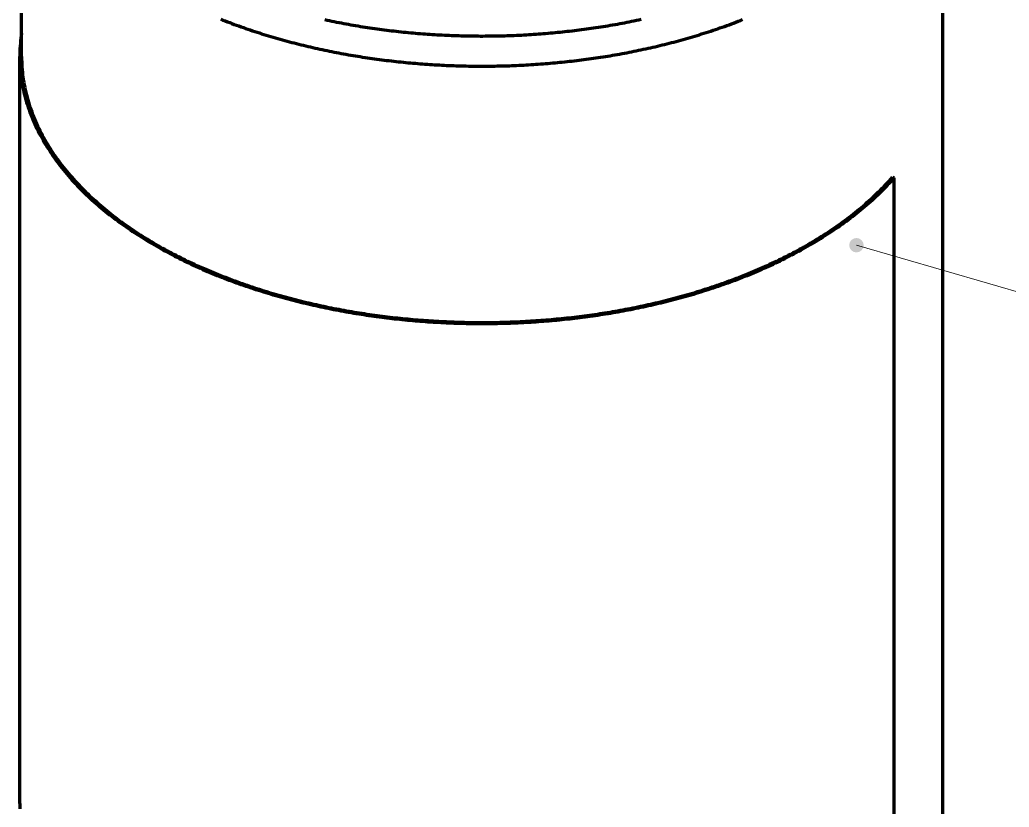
# Model space of a CAD drawing. Header units: millimetres. Extents: x 0 to 594, y 0 to 420.
# Drawn here: x 205.3 to 287.4, y 131.9 to 197.4 of the extents above; entities that cross this region are included whole.
import ezdxf

# ---------------------------------------------------------------- set-up
doc = ezdxf.new("R2010")
doc.units = ezdxf.units.MM
doc.layers.add('01-VISIBLE', color=7, linetype='CONTINUOUS', lineweight=70)
doc.layers.add('08-FINA', color=5, linetype='CONTINUOUS', lineweight=18)

msp = doc.modelspace()

# ---------------------------------------------------------------- hatches: boundary and pattern name
at = {"layer": '08-FINA'}
h = msp.add_hatch(color=7, dxfattribs=at)
h.dxf.hatch_style = 1
edge = h.paths.add_edge_path()
edge.add_arc((274.744, 178.63), 0.6, 0, 360)

# ---------------------------------------------------------------- linework, layer by layer
at = {"layer": '01-VISIBLE'}
for p, q in [((205.409, 194.295), (205.409, 215.588)), ((281.909, 86.465), (281.909, 215.588)), ((205.259, 132.253), (205.259, 194.295)), ((277.74, 184.269), (277.873, 184.23)), ((277.873, 122.188), (277.873, 184.23))]:
    msp.add_line(p, q, dxfattribs=at)
for points in [[(221.948, 197.407), (222.134, 197.333), (222.321, 197.26), (222.508, 197.188), (222.695, 197.116), (222.883, 197.046), (223.07, 196.976), (223.259, 196.907), (223.447, 196.839), (223.636, 196.772), (223.825, 196.705), (224.014, 196.639), (224.204, 196.574), (224.393, 196.51), (224.583, 196.446), (224.774, 196.384), (224.964, 196.322), (225.155, 196.26), (225.346, 196.2), (225.537, 196.14), (225.729, 196.081), (225.921, 196.022), (226.113, 195.965), (226.305, 195.908), (226.497, 195.852), (226.69, 195.796), (226.883, 195.742), (227.076, 195.688), (227.269, 195.634), (227.462, 195.582), (227.656, 195.53), (227.849, 195.479), (228.043, 195.428), (228.238, 195.379), (228.432, 195.33), (228.626, 195.281), (228.821, 195.234), (229.016, 195.187), (229.211, 195.14), (229.406, 195.095), (229.601, 195.05), (229.797, 195.005), (229.992, 194.962), (230.188, 194.919), (230.384, 194.877), (230.58, 194.835), (230.776, 194.794), (230.973, 194.754), (231.169, 194.715), (231.366, 194.676), (231.562, 194.638), (231.759, 194.6), (231.956, 194.563), (232.153, 194.527), (232.35, 194.491), (232.548, 194.456), (232.745, 194.422), (232.943, 194.389), (233.141, 194.356), (233.338, 194.323), (233.536, 194.292), (233.734, 194.261), (233.932, 194.23), (234.13, 194.2), (234.329, 194.171), (234.527, 194.143), (234.726, 194.115), (234.924, 194.088), (235.123, 194.061), (235.321, 194.035), (235.52, 194.01), (235.719, 193.985), (235.918, 193.961), (236.117, 193.938), (236.316, 193.915), (236.515, 193.893), (236.715, 193.871), (236.914, 193.85), (237.113, 193.83), (237.313, 193.81), (237.512, 193.791), (237.712, 193.773), (237.911, 193.755), (238.111, 193.738), (238.311, 193.721), (238.511, 193.705), (238.71, 193.69), (238.91, 193.675), (239.11, 193.661), (239.31, 193.647), (239.51, 193.635), (239.71, 193.622), (239.91, 193.611), (240.11, 193.599), (240.31, 193.589), (240.511, 193.579), (240.711, 193.57), (240.911, 193.561), (241.111, 193.553), (241.311, 193.546), (241.512, 193.539), (241.712, 193.533), (241.912, 193.527), (242.113, 193.522), (242.313, 193.518), (242.513, 193.514), (242.714, 193.511), (242.914, 193.508), (243.115, 193.506), (243.315, 193.505), (243.515, 193.504), (243.716, 193.504), (243.916, 193.505), (244.117, 193.506), (244.317, 193.508), (244.517, 193.51), (244.718, 193.513), (244.918, 193.516), (245.119, 193.52), (245.319, 193.525), (245.519, 193.53), (245.72, 193.536), (245.92, 193.543), (246.12, 193.55), (246.32, 193.558), (246.521, 193.566), (246.721, 193.575), (246.921, 193.585), (247.121, 193.595), (247.321, 193.606), (247.521, 193.617), (247.721, 193.629), (247.921, 193.642), (248.121, 193.655), (248.321, 193.669), (248.521, 193.683), (248.721, 193.698), (248.921, 193.714), (249.12, 193.731), (249.32, 193.747), (249.52, 193.765), (249.719, 193.783), (249.919, 193.802), (250.118, 193.821), (250.318, 193.841), (250.517, 193.862), (250.716, 193.883), (250.916, 193.905), (251.115, 193.928), (251.314, 193.951), (251.513, 193.975), (251.712, 193.999), (251.91, 194.024), (252.109, 194.05), (252.308, 194.076), (252.506, 194.103), (252.705, 194.131), (252.903, 194.159), (253.102, 194.188), (253.3, 194.217), (253.498, 194.247), (253.696, 194.278), (253.894, 194.31), (254.092, 194.342), (254.29, 194.374), (254.487, 194.408), (254.685, 194.442), (254.882, 194.476), (255.079, 194.512), (255.276, 194.548), (255.474, 194.584), (255.67, 194.621), (255.867, 194.659), (256.064, 194.698), (256.26, 194.737), (256.457, 194.777), (256.653, 194.818), (256.849, 194.859), (257.045, 194.901), (257.241, 194.943), (257.437, 194.987), (257.632, 195.031), (257.828, 195.075), (258.023, 195.121), (258.218, 195.166), (258.413, 195.213), (258.607, 195.261), (258.802, 195.309), (258.996, 195.357), (259.191, 195.407), (259.385, 195.457), (259.578, 195.508), (259.772, 195.559), (259.966, 195.612), (260.159, 195.665), (260.352, 195.718), (260.545, 195.773), (260.737, 195.828), (260.93, 195.884), (261.122, 195.94), (261.314, 195.998), (261.506, 196.056), (261.698, 196.114), (261.889, 196.174), (262.08, 196.234), (262.271, 196.295), (262.462, 196.357), (262.652, 196.419), (262.842, 196.482), (263.032, 196.546), (263.222, 196.611), (263.411, 196.677), (263.6, 196.743), (263.789, 196.81), (263.978, 196.878), (264.166, 196.946), (264.354, 197.016), (264.542, 197.086), (264.729, 197.157), (264.916, 197.229), (265.103, 197.301), (265.29, 197.375)], [(230.594, 197.366), (230.79, 197.324), (230.986, 197.283), (231.182, 197.243), (231.379, 197.203), (231.575, 197.164), (231.772, 197.125), (231.969, 197.088), (232.166, 197.051), (232.363, 197.014), (232.56, 196.979), (232.757, 196.944), (232.955, 196.909), (233.152, 196.876), (233.35, 196.843), (233.548, 196.81), (233.746, 196.779), (233.944, 196.748), (234.142, 196.717), (234.34, 196.687), (234.538, 196.658), (234.737, 196.63), (234.935, 196.602), (235.134, 196.575), (235.333, 196.549), (235.531, 196.523), (235.73, 196.497), (235.929, 196.473), (236.128, 196.449), (236.327, 196.426), (236.526, 196.403), (236.725, 196.381), (236.925, 196.36), (237.124, 196.339), (237.323, 196.319), (237.523, 196.3), (237.722, 196.281), (237.922, 196.263), (238.122, 196.245), (238.321, 196.228), (238.521, 196.212), (238.721, 196.196), (238.921, 196.181), (239.121, 196.167), (239.321, 196.153), (239.521, 196.14), (239.721, 196.127), (239.921, 196.115), (240.121, 196.104), (240.321, 196.093), (240.521, 196.083), (240.721, 196.074), (240.922, 196.065), (241.122, 196.057), (241.322, 196.049), (241.522, 196.043), (241.723, 196.036), (241.923, 196.031), (242.123, 196.026), (242.324, 196.021), (242.524, 196.017), (242.725, 196.014), (242.925, 196.012), (243.125, 196.01), (243.326, 196.008), (243.526, 196.007), (243.727, 196.007), (243.927, 196.008), (244.128, 196.009), (244.328, 196.011), (244.528, 196.013), (244.729, 196.016), (244.929, 196.02), (245.13, 196.024), (245.33, 196.029), (245.53, 196.034), (245.731, 196.04), (245.931, 196.047), (246.131, 196.055), (246.331, 196.062), (246.532, 196.071), (246.732, 196.08), (246.932, 196.09), (247.132, 196.101), (247.332, 196.112), (247.532, 196.123), (247.732, 196.136), (247.932, 196.149), (248.132, 196.162), (248.332, 196.176), (248.532, 196.191), (248.732, 196.207), (248.932, 196.223), (249.132, 196.239), (249.331, 196.257), (249.531, 196.275), (249.73, 196.293), (249.93, 196.313), (250.129, 196.333), (250.329, 196.353), (250.528, 196.374), (250.727, 196.396), (250.926, 196.418), (251.125, 196.441), (251.324, 196.465), (251.523, 196.489), (251.722, 196.514), (251.921, 196.54), (252.12, 196.566), (252.318, 196.593), (252.517, 196.621), (252.715, 196.649), (252.914, 196.678), (253.112, 196.707), (253.31, 196.738), (253.508, 196.769), (253.706, 196.8), (253.904, 196.832), (254.101, 196.865), (254.299, 196.898), (254.497, 196.933), (254.694, 196.967), (254.891, 197.003), (255.088, 197.039), (255.285, 197.076), (255.482, 197.113), (255.679, 197.151), (255.876, 197.19), (256.072, 197.23), (256.268, 197.27), (256.465, 197.311), (256.661, 197.352), (256.857, 197.395)], [(205.409, 196.252), (205.377, 196.036), (205.35, 195.82), (205.326, 195.603), (205.305, 195.385), (205.289, 195.168), (205.276, 194.95), (205.266, 194.731), (205.261, 194.513), (205.259, 194.295)], [(205.259, 194.295), (205.261, 194.08), (205.266, 193.866), (205.275, 193.652), (205.287, 193.438), (205.304, 193.225), (205.323, 193.011), (205.346, 192.798), (205.373, 192.586), (205.403, 192.373), (205.437, 192.162), (205.474, 191.951), (205.515, 191.74), (205.558, 191.531), (205.606, 191.322), (205.656, 191.113), (205.71, 190.906), (205.767, 190.699), (205.827, 190.494), (205.891, 190.289), (205.957, 190.085), (206.027, 189.883), (206.099, 189.681), (206.175, 189.481), (206.254, 189.281), (206.335, 189.083), (206.419, 188.886), (206.506, 188.69), (206.596, 188.496), (206.688, 188.302), (206.783, 188.11), (206.881, 187.919), (206.981, 187.73), (207.083, 187.542), (207.189, 187.355), (207.296, 187.17), (207.406, 186.986), (207.518, 186.803), (207.632, 186.622), (207.748, 186.442), (207.867, 186.263), (207.988, 186.086), (208.111, 185.911), (208.235, 185.736), (208.362, 185.564), (208.491, 185.392), (208.621, 185.222), (208.754, 185.054), (208.888, 184.887), (209.024, 184.721), (209.161, 184.557), (209.301, 184.394), (209.442, 184.233), (209.584, 184.073), (209.728, 183.914), (209.874, 183.757), (210.021, 183.601), (210.17, 183.447), (210.32, 183.294), (210.471, 183.142), (210.624, 182.992), (210.778, 182.843), (210.934, 182.696), (211.09, 182.55), (211.248, 182.405), (211.407, 182.261), (211.568, 182.119), (211.729, 181.978), (211.892, 181.839), (212.056, 181.701), (212.221, 181.564), (212.387, 181.428), (212.554, 181.294), (212.722, 181.161), (212.891, 181.03), (213.061, 180.899), (213.232, 180.77), (213.404, 180.642), (213.576, 180.515), (213.75, 180.39), (213.925, 180.266), (214.1, 180.143), (214.276, 180.021), (214.454, 179.9), (214.631, 179.781), (214.81, 179.662), (214.99, 179.545), (215.17, 179.429), (215.351, 179.315), (215.532, 179.201), (215.715, 179.088), (215.898, 178.977), (216.082, 178.867), (216.266, 178.758), (216.451, 178.65), (216.637, 178.543), (216.823, 178.437), (217.01, 178.332), (217.198, 178.229), (217.386, 178.126), (217.574, 178.024), (217.764, 177.924), (217.954, 177.825), (218.144, 177.726), (218.335, 177.629), (218.526, 177.533), (218.718, 177.437), (218.911, 177.343), (219.104, 177.25), (219.297, 177.157), (219.491, 177.066), (219.685, 176.976), (219.88, 176.887), (220.075, 176.798), (220.271, 176.711), (220.467, 176.625), (220.663, 176.539), (220.86, 176.455), (221.058, 176.371), (221.255, 176.289), (221.454, 176.207), (221.652, 176.126), (221.851, 176.047), (222.05, 175.968), (222.25, 175.89), (222.45, 175.813), (222.65, 175.737), (222.851, 175.662), (223.052, 175.587), (223.253, 175.514), (223.455, 175.441), (223.657, 175.37), (223.859, 175.299), (224.061, 175.229), (224.264, 175.16), (224.467, 175.092), (224.671, 175.025), (224.875, 174.958), (225.079, 174.892), (225.283, 174.828), (225.487, 174.764), (225.692, 174.701), (225.897, 174.639), (226.103, 174.577), (226.308, 174.517), (226.514, 174.457), (226.72, 174.398), (226.926, 174.34), (227.133, 174.283), (227.339, 174.226), (227.546, 174.171), (227.753, 174.116), (227.961, 174.062), (228.168, 174.008), (228.376, 173.956), (228.584, 173.904), (228.792, 173.853), (229.001, 173.803), (229.209, 173.754), (229.418, 173.705), (229.627, 173.658), (229.836, 173.611), (230.045, 173.564), (230.254, 173.519), (230.464, 173.474), (230.674, 173.43), (230.884, 173.387), (231.094, 173.345), (231.304, 173.303), (231.514, 173.262), (231.725, 173.222), (231.935, 173.183), (232.146, 173.144), (232.357, 173.106), (232.568, 173.069), (232.779, 173.033), (232.991, 172.997), (233.202, 172.962), (233.413, 172.928), (233.625, 172.895), (233.837, 172.862), (234.049, 172.83), (234.261, 172.799), (234.473, 172.768), (234.685, 172.738), (234.897, 172.709), (235.11, 172.681), (235.322, 172.653), (235.535, 172.626), (235.748, 172.6), (235.96, 172.575), (236.173, 172.55), (236.386, 172.526), (236.599, 172.502), (236.812, 172.48), (237.025, 172.458), (237.239, 172.437), (237.452, 172.416), (237.665, 172.396), (237.879, 172.377), (238.092, 172.359), (238.306, 172.341), (238.519, 172.324), (238.733, 172.308), (238.947, 172.292), (239.16, 172.277), (239.374, 172.263), (239.588, 172.249), (239.802, 172.237), (240.016, 172.224), (240.23, 172.213), (240.444, 172.202), (240.658, 172.192), (240.872, 172.183), (241.086, 172.174), (241.3, 172.166), (241.514, 172.159), (241.729, 172.152), (241.943, 172.147), (242.157, 172.141), (242.371, 172.137), (242.585, 172.133), (242.8, 172.13), (243.014, 172.128), (243.228, 172.126), (243.443, 172.125), (243.657, 172.124), (243.871, 172.125), (244.085, 172.126), (244.3, 172.128), (244.514, 172.13), (244.728, 172.133), (244.942, 172.137), (245.157, 172.141), (245.371, 172.146), (245.585, 172.152), (245.799, 172.159), (246.013, 172.166), (246.228, 172.174), (246.442, 172.183), (246.656, 172.192), (246.87, 172.202), (247.084, 172.213), (247.298, 172.224), (247.512, 172.236), (247.726, 172.249), (247.939, 172.263), (248.153, 172.277), (248.367, 172.292), (248.581, 172.307), (248.794, 172.324), (249.008, 172.341), (249.222, 172.358), (249.435, 172.377), (249.648, 172.396), (249.862, 172.416), (250.075, 172.436), (250.288, 172.457), (250.502, 172.479), (250.715, 172.502), (250.928, 172.525), (251.141, 172.549), (251.353, 172.574), (251.566, 172.6), (251.779, 172.626), (251.991, 172.653), (252.204, 172.68), (252.416, 172.709), (252.629, 172.738), (252.841, 172.768), (253.053, 172.798), (253.265, 172.829), (253.477, 172.861), (253.689, 172.894), (253.9, 172.927), (254.112, 172.962), (254.323, 172.997), (254.534, 173.032), (254.746, 173.069), (254.957, 173.106), (255.168, 173.144), (255.378, 173.182), (255.589, 173.222), (255.799, 173.262), (256.01, 173.303), (256.22, 173.344), (256.43, 173.387), (256.64, 173.43), (256.85, 173.474), (257.059, 173.518), (257.269, 173.564), (257.478, 173.61), (257.687, 173.657), (257.896, 173.705), (258.105, 173.753), (258.313, 173.802), (258.521, 173.852), (258.73, 173.903), (258.938, 173.955), (259.145, 174.007), (259.353, 174.061), (259.56, 174.115), (259.767, 174.169), (259.974, 174.225), (260.181, 174.282), (260.388, 174.339), (260.594, 174.397), (260.8, 174.456), (261.006, 174.516), (261.211, 174.576), (261.416, 174.637), (261.622, 174.7), (261.826, 174.763), (262.031, 174.827), (262.235, 174.891), (262.439, 174.957), (262.643, 175.023), (262.846, 175.091), (263.049, 175.159), (263.252, 175.228), (263.455, 175.298), (263.657, 175.368), (263.859, 175.44), (264.061, 175.512), (264.262, 175.586), (264.463, 175.66), (264.664, 175.735), (264.864, 175.811), (265.064, 175.888), (265.264, 175.966), (265.463, 176.045), (265.662, 176.125), (265.86, 176.206), (266.058, 176.287), (266.256, 176.37), (266.454, 176.453), (266.65, 176.538), (266.847, 176.623), (267.043, 176.709), (267.239, 176.797), (267.434, 176.885), (267.629, 176.974), (267.823, 177.064), (268.017, 177.156), (268.211, 177.248), (268.403, 177.341), (268.596, 177.435), (268.788, 177.531), (268.979, 177.627), (269.17, 177.724), (269.361, 177.823), (269.55, 177.922), (269.74, 178.023), (269.928, 178.124), (270.116, 178.227), (270.304, 178.33), (270.491, 178.435), (270.677, 178.541), (270.863, 178.648), (271.048, 178.756), (271.233, 178.865), (271.416, 178.975), (271.599, 179.086), (271.782, 179.199), (271.963, 179.312), (272.144, 179.427), (272.325, 179.543), (272.504, 179.66), (272.683, 179.778), (272.861, 179.898), (273.038, 180.018), (273.214, 180.14), (273.39, 180.263), (273.564, 180.388), (273.738, 180.513), (273.911, 180.64), (274.083, 180.768), (274.254, 180.897), (274.424, 181.027), (274.593, 181.159), (274.761, 181.292), (274.928, 181.426), (275.094, 181.561), (275.259, 181.698), (275.423, 181.836), (275.585, 181.976), (275.747, 182.117), (275.907, 182.259), (276.066, 182.402), (276.224, 182.547), (276.381, 182.693), (276.537, 182.84), (276.691, 182.989), (276.844, 183.139), (276.995, 183.291), (277.145, 183.444), (277.294, 183.598), (277.441, 183.754), (277.587, 183.911), (277.731, 184.07), (277.873, 184.23)], [(205.409, 194.295), (205.411, 194.081), (205.416, 193.868), (205.425, 193.655), (205.437, 193.442), (205.453, 193.229), (205.473, 193.016), (205.496, 192.804), (205.523, 192.592), (205.553, 192.381), (205.586, 192.17), (205.623, 191.96), (205.664, 191.75), (205.707, 191.541), (205.754, 191.333), (205.805, 191.126), (205.858, 190.919), (205.915, 190.713), (205.975, 190.509), (206.038, 190.305), (206.105, 190.102), (206.174, 189.9), (206.246, 189.699), (206.321, 189.499), (206.4, 189.301), (206.481, 189.103), (206.565, 188.907), (206.651, 188.712), (206.741, 188.518), (206.833, 188.326), (206.927, 188.134), (207.024, 187.944), (207.124, 187.756), (207.226, 187.568), (207.331, 187.382), (207.438, 187.197), (207.547, 187.014), (207.659, 186.832), (207.773, 186.652), (207.889, 186.472), (208.007, 186.295), (208.127, 186.118), (208.249, 185.943), (208.374, 185.77), (208.5, 185.598), (208.628, 185.427), (208.758, 185.258), (208.89, 185.09), (209.024, 184.923), (209.159, 184.758), (209.296, 184.595), (209.435, 184.433), (209.575, 184.272), (209.717, 184.113), (209.861, 183.955), (210.006, 183.798), (210.152, 183.643), (210.3, 183.489), (210.45, 183.337), (210.601, 183.186), (210.753, 183.036), (210.907, 182.888), (211.061, 182.741), (211.217, 182.595), (211.375, 182.451), (211.533, 182.308), (211.693, 182.167), (211.854, 182.027), (212.016, 181.888), (212.179, 181.75), (212.344, 181.614), (212.509, 181.479), (212.675, 181.345), (212.843, 181.213), (213.011, 181.081), (213.18, 180.951), (213.351, 180.823), (213.522, 180.695), (213.694, 180.569), (213.867, 180.444), (214.041, 180.32), (214.216, 180.198), (214.391, 180.076), (214.568, 179.956), (214.745, 179.837), (214.923, 179.72), (215.102, 179.603), (215.281, 179.487), (215.461, 179.373), (215.642, 179.26), (215.824, 179.148), (216.006, 179.037), (216.189, 178.927), (216.373, 178.818), (216.557, 178.711), (216.742, 178.604), (216.928, 178.499), (217.114, 178.395), (217.301, 178.291), (217.488, 178.189), (217.676, 178.088), (217.865, 177.988), (218.054, 177.889), (218.244, 177.791), (218.434, 177.694), (218.624, 177.598), (218.816, 177.503), (219.007, 177.409), (219.199, 177.316), (219.392, 177.224), (219.585, 177.133), (219.779, 177.044), (219.973, 176.955), (220.167, 176.867), (220.362, 176.78), (220.558, 176.694), (220.753, 176.609), (220.949, 176.524), (221.146, 176.441), (221.343, 176.359), (221.54, 176.278), (221.738, 176.197), (221.936, 176.118), (222.135, 176.039), (222.333, 175.962), (222.533, 175.885), (222.732, 175.809), (222.932, 175.734), (223.132, 175.66), (223.333, 175.587), (223.534, 175.515), (223.735, 175.444), (223.936, 175.373), (224.138, 175.303), (224.34, 175.235), (224.542, 175.167), (224.745, 175.1), (224.948, 175.034), (225.151, 174.968), (225.355, 174.904), (225.558, 174.84), (225.762, 174.777), (225.967, 174.715), (226.171, 174.654), (226.376, 174.594), (226.581, 174.534), (226.786, 174.476), (226.992, 174.418), (227.197, 174.361), (227.403, 174.305), (227.609, 174.249), (227.816, 174.194), (228.022, 174.141), (228.229, 174.088), (228.436, 174.035), (228.643, 173.984), (228.85, 173.933), (229.058, 173.883), (229.266, 173.834), (229.473, 173.786), (229.682, 173.738), (229.89, 173.691), (230.098, 173.645), (230.307, 173.6), (230.516, 173.556), (230.724, 173.512), (230.934, 173.469), (231.143, 173.427), (231.352, 173.385), (231.562, 173.345), (231.771, 173.305), (231.981, 173.265), (232.191, 173.227), (232.401, 173.189), (232.611, 173.152), (232.822, 173.116), (233.032, 173.08), (233.243, 173.046), (233.454, 173.012), (233.664, 172.978), (233.875, 172.946), (234.086, 172.914), (234.297, 172.883), (234.509, 172.852), (234.72, 172.823), (234.932, 172.794), (235.143, 172.765), (235.355, 172.738), (235.567, 172.711), (235.778, 172.685), (235.99, 172.659), (236.202, 172.635), (236.414, 172.611), (236.627, 172.587), (236.839, 172.565), (237.051, 172.543), (237.264, 172.522), (237.476, 172.501), (237.689, 172.482), (237.901, 172.463), (238.114, 172.444), (238.327, 172.427), (238.539, 172.41), (238.752, 172.394), (238.965, 172.378), (239.178, 172.363), (239.391, 172.349), (239.604, 172.335), (239.817, 172.323), (240.03, 172.311), (240.243, 172.299), (240.456, 172.289), (240.67, 172.279), (240.883, 172.269), (241.096, 172.261), (241.309, 172.253), (241.523, 172.246), (241.736, 172.239), (241.949, 172.233), (242.163, 172.228), (242.376, 172.223), (242.59, 172.22), (242.803, 172.217), (243.016, 172.214), (243.23, 172.212), (243.443, 172.211), (243.657, 172.211), (243.87, 172.211), (244.084, 172.212), (244.297, 172.214), (244.511, 172.217), (244.724, 172.22), (244.937, 172.223), (245.151, 172.228), (245.364, 172.233), (245.578, 172.239), (245.791, 172.245), (246.004, 172.253), (246.218, 172.261), (246.431, 172.269), (246.644, 172.278), (246.857, 172.288), (247.07, 172.299), (247.284, 172.31), (247.497, 172.322), (247.71, 172.335), (247.923, 172.349), (248.136, 172.363), (248.349, 172.378), (248.562, 172.393), (248.774, 172.409), (248.987, 172.426), (249.2, 172.444), (249.412, 172.462), (249.625, 172.481), (249.838, 172.501), (250.05, 172.522), (250.262, 172.543), (250.475, 172.565), (250.687, 172.587), (250.899, 172.61), (251.111, 172.634), (251.323, 172.659), (251.535, 172.684), (251.747, 172.71), (251.959, 172.737), (252.171, 172.765), (252.382, 172.793), (252.594, 172.822), (252.805, 172.852), (253.016, 172.882), (253.227, 172.913), (253.438, 172.945), (253.649, 172.978), (253.86, 173.011), (254.071, 173.045), (254.281, 173.08), (254.492, 173.115), (254.702, 173.152), (254.913, 173.188), (255.123, 173.226), (255.333, 173.265), (255.542, 173.304), (255.752, 173.344), (255.962, 173.385), (256.171, 173.426), (256.38, 173.468), (256.589, 173.511), (256.798, 173.555), (257.007, 173.599), (257.216, 173.645), (257.424, 173.691), (257.632, 173.737), (257.84, 173.785), (258.048, 173.833), (258.256, 173.882), (258.463, 173.932), (258.671, 173.983), (258.878, 174.034), (259.085, 174.087), (259.292, 174.14), (259.498, 174.193), (259.705, 174.248), (259.911, 174.304), (260.117, 174.36), (260.322, 174.417), (260.528, 174.475), (260.733, 174.533), (260.938, 174.593), (261.143, 174.653), (261.347, 174.714), (261.551, 174.776), (261.755, 174.839), (261.959, 174.903), (262.163, 174.967), (262.366, 175.032), (262.569, 175.099), (262.771, 175.166), (262.974, 175.233), (263.176, 175.302), (263.378, 175.372), (263.579, 175.442), (263.78, 175.514), (263.981, 175.586), (264.182, 175.659), (264.382, 175.733), (264.582, 175.808), (264.781, 175.884), (264.98, 175.96), (265.179, 176.038), (265.378, 176.116), (265.576, 176.196), (265.774, 176.276), (265.971, 176.357), (266.168, 176.44), (266.365, 176.523), (266.561, 176.607), (266.756, 176.692), (266.952, 176.778), (267.147, 176.865), (267.341, 176.953), (267.535, 177.042), (267.729, 177.132), (267.922, 177.223), (268.115, 177.315), (268.307, 177.407), (268.498, 177.501), (268.69, 177.596), (268.88, 177.692), (269.071, 177.789), (269.26, 177.887), (269.449, 177.986), (269.638, 178.086), (269.826, 178.187), (270.013, 178.289), (270.2, 178.393), (270.386, 178.497), (270.572, 178.602), (270.757, 178.709), (270.941, 178.816), (271.125, 178.925), (271.308, 179.035), (271.49, 179.146), (271.672, 179.258), (271.853, 179.371), (272.033, 179.485), (272.213, 179.601), (272.391, 179.717), (272.569, 179.835), (272.747, 179.954), (272.923, 180.074), (273.099, 180.196), (273.273, 180.318), (273.447, 180.442), (273.62, 180.567), (273.793, 180.693), (273.964, 180.82), (274.134, 180.949), (274.303, 181.079), (274.472, 181.21), (274.639, 181.343), (274.806, 181.476), (274.971, 181.611), (275.135, 181.748), (275.298, 181.885), (275.461, 182.024), (275.621, 182.164), (275.781, 182.306), (275.94, 182.449), (276.097, 182.593), (276.253, 182.738), (276.408, 182.885), (276.562, 183.033), (276.714, 183.183), (276.865, 183.334), (277.014, 183.486), (277.162, 183.64), (277.309, 183.795), (277.454, 183.952), (277.598, 184.11), (277.74, 184.269)], [(205.259, 132.253), (205.261, 132.038), (205.266, 131.824)]]:
    msp.add_lwpolyline(points, dxfattribs=at)
at = {"layer": '08-FINA'}
msp.add_line((369.679, 151.024), (274.744, 178.63), dxfattribs=at)

doc.saveas('drawing.dxf')
